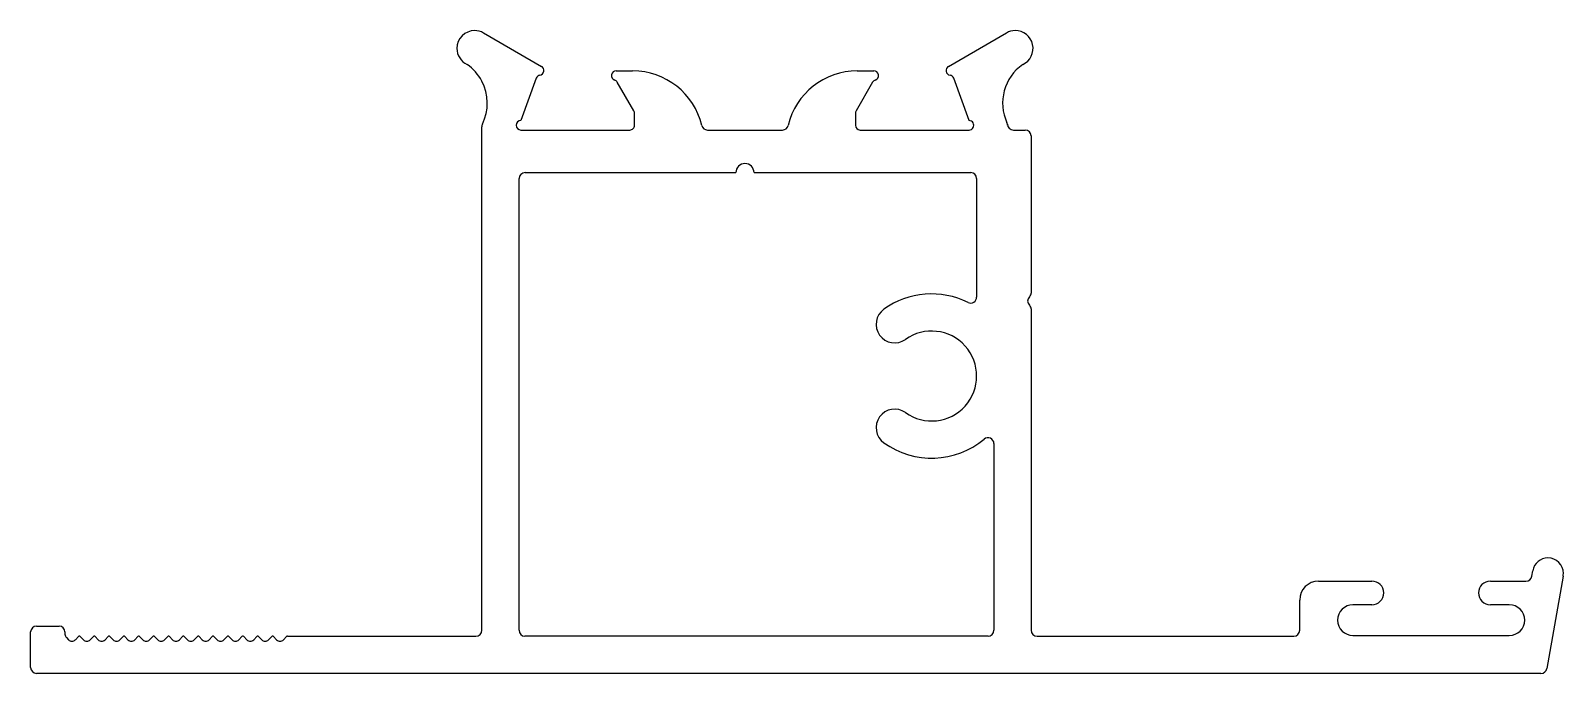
# Model space of a CAD drawing. Header units: inches. Extents: x -29.8 to 34.9, y 1 to 28.1.
import ezdxf

# ---------------------------------------------------------------- set-up
doc = ezdxf.new("R2010")
doc.units = ezdxf.units.IN
doc.header["$MEASUREMENT"] = 0
doc.layers.add('-Frame', color=152, linetype='Continuous')

msp = doc.modelspace()

# ---------------------------------------------------------------- linework, layer by layer
at = {"layer": '-Frame', "color": 7, "ltscale": 0.25}
for p, q in [((-10.683, 28.037), (-8.238, 26.625)), ((8.949, 26.625), (11.394, 28.037)), ((-8.457, 26.125), (-9.108, 24.337)), ((-5.081, 26.437), (-4.388, 26.437)), ((-4.335, 24.744), (-5.035, 25.957)), ((5.746, 25.957), (5.046, 24.744)), ((5.1, 26.437), (5.793, 26.437)), ((9.819, 24.337), (9.169, 26.125)), ((-4.307, 24.137), (-4.307, 24.643)), ((5.019, 24.643), (5.019, 24.137)), ((-10.756, 2.791), (-10.756, 24.077)), ((11.44, 24.135), (11.44, 24.187)), ((-9.108, 23.937), (-4.507, 23.937)), ((-1.226, 23.937), (1.938, 23.937)), ((5.219, 23.937), (9.819, 23.937)), ((11.69, 23.937), (12.188, 23.937)), ((12.438, 23.687), (12.438, 17.043)), ((12.378, 16.899), (12.365, 16.885)), ((12.365, 16.532), (12.378, 16.518)), ((12.438, 16.374), (12.438, 2.791)), ((33.581, 5.078), (33.622, 5.311)), ((24.58, 4.871), (26.83, 4.871)), ((31.83, 4.871), (33.335, 4.871)), ((34.903, 5.085), (34.213, 1.178)), ((23.78, 2.791), (23.78, 4.071)), ((26.83, 3.871), (26.03, 3.871)), ((32.63, 3.871), (31.83, 3.871)), ((-29.807, 1.221), (-29.807, 2.721)), ((-29.557, 2.971), (-28.607, 2.971)), ((-28.357, 2.721), (-28.357, 2.625)), ((-28.297, 2.482), (-28.208, 2.392)), ((-27.92, 2.392), (-27.786, 2.526)), ((-27.714, 2.526), (-27.58, 2.392)), ((-27.293, 2.392), (-27.159, 2.526)), ((-27.087, 2.526), (-26.953, 2.392)), ((-26.665, 2.392), (-26.531, 2.526)), ((-26.459, 2.526), (-26.325, 2.392)), ((-26.038, 2.392), (-25.904, 2.526)), ((-25.832, 2.526), (-25.698, 2.392)), ((-25.41, 2.392), (-25.276, 2.526)), ((-25.204, 2.526), (-25.07, 2.392)), ((-24.783, 2.392), (-24.648, 2.526)), ((-24.577, 2.526), (-24.442, 2.392)), ((-24.155, 2.392), (-24.021, 2.526)), ((-23.949, 2.526), (-23.815, 2.392)), ((-23.527, 2.392), (-23.393, 2.526)), ((-23.321, 2.526), (-23.187, 2.392)), ((-22.9, 2.392), (-22.766, 2.526)), ((-22.694, 2.526), (-22.56, 2.392)), ((-22.272, 2.392), (-22.138, 2.526)), ((-22.066, 2.526), (-21.932, 2.392)), ((-21.645, 2.392), (-21.51, 2.526)), ((-21.439, 2.526), (-21.304, 2.392)), ((-21.017, 2.392), (-20.883, 2.526)), ((-20.811, 2.526), (-20.677, 2.392)), ((-20.389, 2.392), (-20.255, 2.526)), ((-20.183, 2.526), (-20.049, 2.392)), ((-19.762, 2.392), (-19.628, 2.526)), ((-19.556, 2.526), (-19.422, 2.392)), ((-19.134, 2.392), (-19, 2.526)), ((-18.964, 2.541), (-11.006, 2.541)), ((12.688, 2.541), (23.53, 2.541)), ((26.03, 2.571), (32.63, 2.571)), ((33.967, 0.971), (-29.557, 0.971))]:
    msp.add_line(p, q, dxfattribs=at)
at = {"layer": '-Frame', "color": 3, "ltscale": 0.25}
for p, q in [((-8.932, 22.137), (-0.025, 22.137)), ((0.737, 22.137), (9.888, 22.137)), ((-9.186, 2.791), (-9.186, 21.883)), ((10.138, 21.887), (10.138, 16.874)), ((10.868, 10.68), (10.868, 2.791)), ((10.618, 2.541), (-8.936, 2.541))]:
    msp.add_line(p, q, dxfattribs=at)
at = {"layer": '-Frame', "color": 7, "ltscale": 0.25}
for centre, radius, start, end in [((-11.058, 27.387), 0.75, 90, 180), ((-11.058, 27.387), 0.75, 59.99999, 90), ((11.769, 27.387), 0.75, 90, 120.00001), ((11.769, 27.387), 0.75, 294.97499, 90), ((-11.058, 27.387), 0.75, 180, 245.02501), ((-12.525, 25.071), 2, 27.84231, 54.88752), ((-8.338, 26.452), 0.2, 280.2629, 60.00002), ((9.049, 26.452), 0.2, 119.99998, 259.7371), ((13.236, 25.071), 2, 125.11248, 204.59687), ((-12.525, 25.071), 2, 333.77932, 27.84231), ((-8.266, 26.055), 0.203, 100.2629, 160.00002), ((-5.081, 26.237), 0.2, 90, 251.23746), ((-5.211, 25.855), 0.203, 30.00002, 71.23746), ((-4.388, 23.437), 3, 13.3424, 89.99994), ((5.1, 23.437), 3, 90, 166.65759), ((5.922, 25.855), 0.203, 108.76254, 149.99998), ((5.793, 26.237), 0.2, 288.76254, 90), ((8.978, 26.055), 0.203, 19.99998, 79.7371), ((-4.511, 24.643), 0.203, 0, 30.00002), ((5.222, 24.643), 0.203, 149.99998, 180), ((-10.506, 24.077), 0.25, 153.77932, 180), ((-9.108, 24.137), 0.2, 90, 270), ((-4.507, 24.137), 0.2, 269.99996, 0.00004), ((-1.226, 24.187), 0.25, 193.3425, 270.00004), ((1.938, 24.187), 0.25, 270, 346.65759), ((5.219, 24.137), 0.2, 180, 270), ((9.819, 24.137), 0.2, 270, 90.00002), ((11.19, 24.135), 0.25, 0, 24.59687), ((11.69, 24.187), 0.25, 180, 270), ((12.188, 23.687), 0.25, 0, 90), ((12.541, 16.708), 0.25, 135, 225), ((12.235, 17.043), 0.203, 315, 360), ((12.235, 16.374), 0.203, 360, 45), ((34.262, 5.198), 0.65, 90, 169.99998), ((34.262, 5.198), 0.65, 0, 90), ((34.262, 5.198), 0.65, 349.99998, 0), ((24.58, 4.071), 0.8, 90, 180), ((26.83, 4.371), 0.5, 0, 90), ((31.83, 4.371), 0.5, 90, 180), ((33.335, 5.121), 0.25, 270, 349.99999), ((26.83, 4.371), 0.5, 270, 0), ((31.83, 4.371), 0.5, 180, 270), ((26.03, 3.221), 0.65, 90, 180), ((32.63, 3.221), 0.65, 0, 90), ((-29.557, 2.721), 0.25, 90, 180), ((-28.607, 2.721), 0.25, 0, 90), ((-28.154, 2.625), 0.203, 180, 225), ((-11.006, 2.791), 0.25, 270, 0), ((12.688, 2.791), 0.25, 180, 270), ((23.53, 2.791), 0.25, 270, 360), ((26.03, 3.221), 0.65, 180, 270), ((32.63, 3.221), 0.65, 270, 0), ((-28.064, 2.536), 0.203, 225, 270), ((-28.064, 2.536), 0.203, 270, 315), ((-27.75, 2.49), 0.0508, 90, 135), ((-27.75, 2.49), 0.0508, 45, 90), ((-27.437, 2.536), 0.203, 225, 270), ((-27.437, 2.536), 0.203, 270, 315), ((-27.123, 2.49), 0.0508, 90, 135), ((-27.123, 2.49), 0.0508, 45, 90), ((-26.809, 2.536), 0.203, 225, 270), ((-26.809, 2.536), 0.203, 270, 315), ((-26.495, 2.49), 0.0508, 90, 135), ((-26.495, 2.49), 0.0508, 45, 90), ((-26.181, 2.536), 0.203, 225, 270), ((-26.181, 2.536), 0.203, 270, 315), ((-25.868, 2.49), 0.0508, 90, 135), ((-25.868, 2.49), 0.0508, 45, 90), ((-25.554, 2.536), 0.203, 225, 270), ((-25.554, 2.536), 0.203, 270, 315), ((-25.24, 2.49), 0.0508, 90, 135), ((-25.24, 2.49), 0.0508, 45, 90), ((-24.926, 2.536), 0.203, 225, 270), ((-24.926, 2.536), 0.203, 270, 315), ((-24.612, 2.49), 0.0508, 90, 135), ((-24.612, 2.49), 0.0508, 45, 90), ((-24.299, 2.536), 0.203, 225, 270), ((-24.299, 2.536), 0.203, 270, 315), ((-23.985, 2.49), 0.0508, 90, 135), ((-23.985, 2.49), 0.0508, 45, 90), ((-23.671, 2.536), 0.203, 225, 270), ((-23.671, 2.536), 0.203, 270, 315), ((-23.357, 2.49), 0.0508, 90, 135), ((-23.357, 2.49), 0.0508, 45, 90), ((-23.043, 2.536), 0.203, 225, 270), ((-23.043, 2.536), 0.203, 270, 315), ((-22.73, 2.49), 0.0508, 90, 135), ((-22.73, 2.49), 0.0508, 45, 90), ((-22.416, 2.536), 0.203, 225, 270), ((-22.416, 2.536), 0.203, 270, 315), ((-22.102, 2.49), 0.0508, 90, 135), ((-22.102, 2.49), 0.0508, 45, 90), ((-21.788, 2.536), 0.203, 225, 270), ((-21.788, 2.536), 0.203, 270, 315), ((-21.475, 2.49), 0.0508, 90, 135), ((-21.475, 2.49), 0.0508, 45, 90), ((-21.161, 2.536), 0.203, 225, 270), ((-21.161, 2.536), 0.203, 270, 315), ((-20.847, 2.49), 0.0508, 90, 135), ((-20.847, 2.49), 0.0508, 45, 90), ((-20.533, 2.536), 0.203, 225, 270), ((-20.533, 2.536), 0.203, 270, 315), ((-20.219, 2.49), 0.0508, 90, 135), ((-20.219, 2.49), 0.0508, 45, 90), ((-19.906, 2.536), 0.203, 225, 270), ((-19.906, 2.536), 0.203, 270, 315), ((-19.592, 2.49), 0.0508, 90, 135), ((-19.592, 2.49), 0.0508, 45, 90), ((-19.278, 2.536), 0.203, 225, 270), ((-19.278, 2.536), 0.203, 270, 315), ((-18.964, 2.49), 0.0508, 90, 135), ((-29.557, 1.221), 0.25, 180, 270), ((33.967, 1.221), 0.25, 270.00052, 350.00053)]:
    msp.add_arc(centre, radius, start, end, dxfattribs=at)
at = {"layer": '-Frame', "color": 3, "ltscale": 0.25}
for centre, radius, start, end in [((-8.932, 21.883), 0.254, 90, 180), ((0.356, 22.137), 0.381, 0, 180), ((9.888, 21.887), 0.25, 0, 90), ((8.238, 13.539), 3.47, 63.66953, 125.53304), ((9.888, 16.874), 0.25, 243.66953, 0), ((6.677, 15.724), 0.785, 125.53306, 305.53306), ((8.238, 13.539), 1.9, 234.46694, 125.53306), ((6.677, 11.354), 0.785, 54.46694, 234.46694), ((8.238, 13.539), 3.47, 234.46688, 309.77584), ((10.618, 10.68), 0.25, 360, 129.77584), ((-8.936, 2.791), 0.25, 180, 270), ((10.618, 2.791), 0.25, 270, 360)]:
    msp.add_arc(centre, radius, start, end, dxfattribs=at)

doc.saveas('drawing.dxf')
